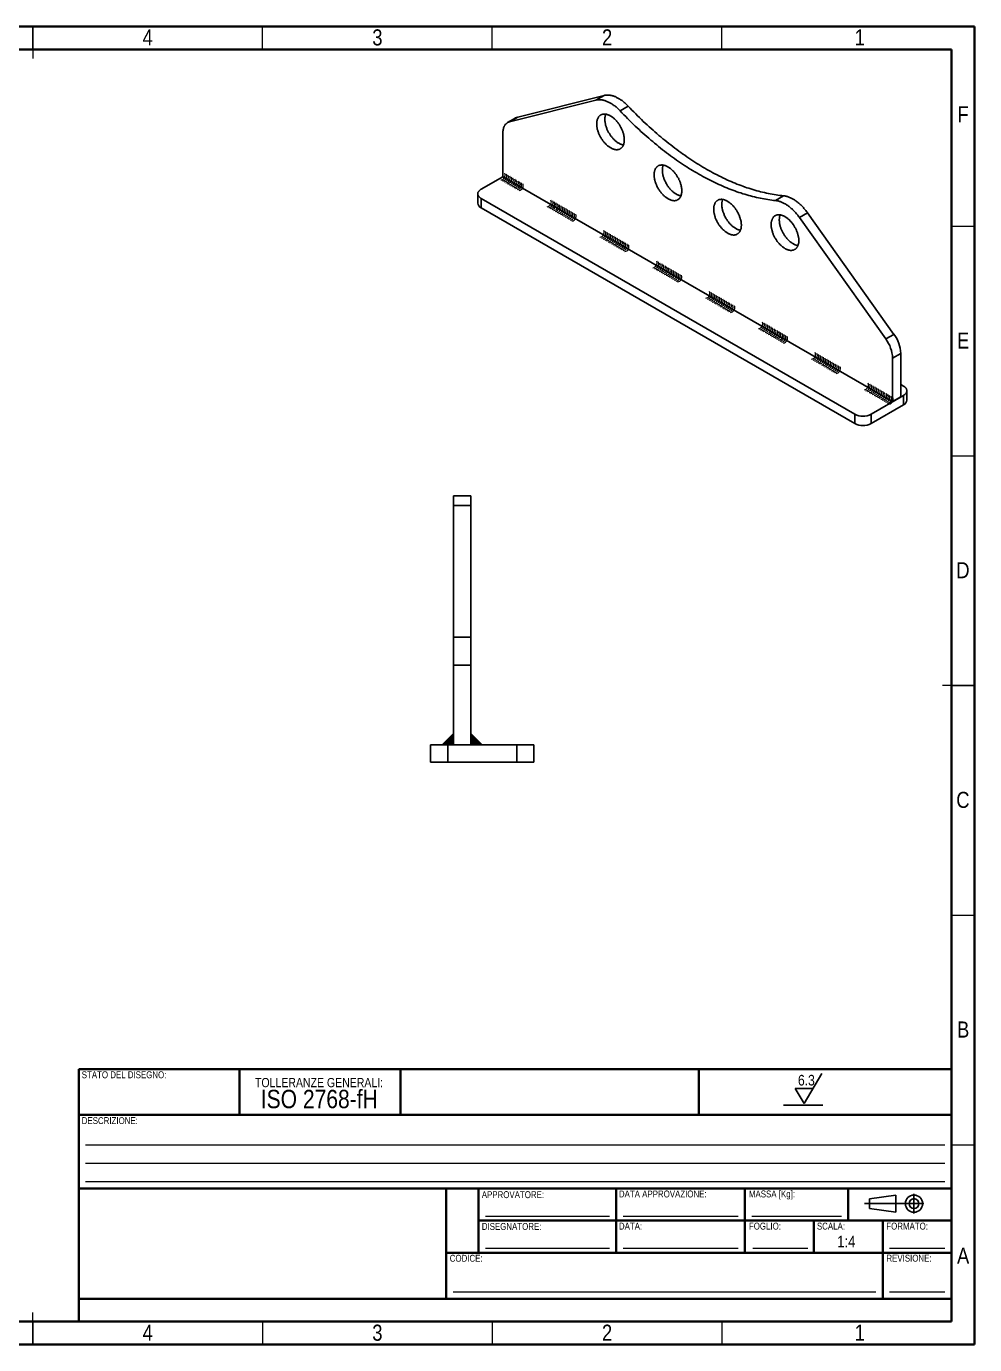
# Model space of a CAD drawing. Header units: millimetres. Extents: x 20 to 1660, y 20 to 1168.
# Drawn here: x 834 to 1660, y 20 to 1168 of the extents above; entities that cross this region are included whole.
import ezdxf

# ---------------------------------------------------------------- set-up
doc = ezdxf.new("R2010")
doc.units = ezdxf.units.MM
doc.header["$LTSCALE"] = 4
doc.header["$PDSIZE"] = -1
doc.linetypes.add('CENTERX2', pattern=[20.32, 12.7, -2.54, 2.54, -2.54])
doc.layers.get('0').update_dxf_attribs({"true_color": 0xffffff})
doc.layers.add('ASSI', color=3, linetype='CENTERX2', true_color=0x00ff00)
doc.layers.add('NOTE', color=7, linetype='Continuous', true_color=0xffffff)
doc.styles.add('textstyle0', font='')
doc.styles.add('textstyle1', font='')
doc.styles.add('textstyle12', font='')
doc.styles.add('textstyle13', font='')
doc.styles.add('textstyle14', font='')
doc.styles.add('textstyle15', font='')
doc.styles.add('textstyle16', font='')
doc.styles.add('textstyle17', font='')
doc.styles.add('textstyle18', font='')
doc.styles.add('textstyle2', font='')
doc.styles.add('textstyle23', font='')
doc.styles.add('textstyle25', font='')
doc.styles.add('textstyle27', font='')
doc.styles.add('textstyle29', font='')
doc.styles.add('textstyle3', font='')
doc.styles.add('textstyle31', font='')
doc.styles.add('textstyle33', font='')
doc.styles.add('textstyle4', font='')
doc.styles.add('textstyle42', font='')
doc.styles.add('textstyle43', font='')
doc.styles.add('textstyle44', font='')
doc.styles.add('textstyle45', font='')
doc.styles.add('textstyle46', font='')
doc.styles.add('textstyle47', font='')
doc.styles.add('textstyle5', font='')
doc.styles.add('textstyle6', font='')
doc.styles.add('textstyle70', font='')
doc.styles.add('textstyle71', font='')
doc.styles.add('textstyle78', font='')
doc.styles.add('textstyle8', font='')
doc.styles.get('textstyle0').set_extended_font_data('ARIALN')
doc.styles.get('textstyle1').set_extended_font_data('ARIALN')
doc.styles.get('textstyle12').set_extended_font_data('ARIALN')
doc.styles.get('textstyle13').set_extended_font_data('ARIALN')
doc.styles.get('textstyle14').set_extended_font_data('ARIALN')
doc.styles.get('textstyle15').set_extended_font_data('ARIALN')
doc.styles.get('textstyle16').set_extended_font_data('ARIALN')
doc.styles.get('textstyle17').set_extended_font_data('ARIALN')
doc.styles.get('textstyle18').set_extended_font_data('ARIALN')
doc.styles.get('textstyle2').set_extended_font_data('ARIALN')
doc.styles.get('textstyle23').set_extended_font_data('ARIALN')
doc.styles.get('textstyle25').set_extended_font_data('ARIALN')
doc.styles.get('textstyle27').set_extended_font_data('ARIALN')
doc.styles.get('textstyle29').set_extended_font_data('ARIALN')
doc.styles.get('textstyle3').set_extended_font_data('ARIALN')
doc.styles.get('textstyle31').set_extended_font_data('ARIALN')
doc.styles.get('textstyle33').set_extended_font_data('ARIALN')
doc.styles.get('textstyle4').set_extended_font_data('ARIALN')
doc.styles.get('textstyle42').set_extended_font_data('ARIALN')
doc.styles.get('textstyle43').set_extended_font_data('ARIALN')
doc.styles.get('textstyle44').set_extended_font_data('ARIALN')
doc.styles.get('textstyle45').set_extended_font_data('ARIALN')
doc.styles.get('textstyle46').set_extended_font_data('ARIALN')
doc.styles.get('textstyle47').set_extended_font_data('ARIALN')
doc.styles.get('textstyle5').set_extended_font_data('ARIALN')
doc.styles.get('textstyle6').set_extended_font_data('ARIALN')
doc.styles.get('textstyle70').set_extended_font_data('ARIALN')
doc.styles.get('textstyle71').set_extended_font_data('ARIALN')
doc.styles.get('textstyle78').set_extended_font_data('ARIALN')
doc.styles.get('textstyle8').set_extended_font_data('ARIALN')

# ---------------------------------------------------------------- blocks, each defined once
blk = doc.blocks.new('SW_NOTE_0')
at = {"layer": 'NOTE', "color": 0, "attachment_point": 2}
for s, insert, char_height, style in [('TOLLERANZE GENERALI:', (54, 10.3), 8, 'textstyle70'), ('ISO 2768-fH', (54.2, 0), 16, 'textstyle71')]:
    blk.add_mtext(s, dxfattribs=dict(at, insert=insert, char_height=char_height, style=style))
blk = doc.blocks.new('SW_NOTE_0_4')
at = {"layer": 'NOTE', "color": 0}
for p, q in [((5.3, -13.1), (20.8, 13.1)), ((5.3, -13.1), (-2.5, 0)), ((13, 0), (-2.5, 0)), ((-12.6, -14.5), (21.7, -14.5))]:
    blk.add_line(p, q, dxfattribs=at)
at = {"layer": 'NOTE', "color": 0, "insert": (0, 11.9), "char_height": 9.2, "attachment_point": 1, "style": 'textstyle78'}
blk.add_mtext('6.3', dxfattribs=at)

msp = doc.modelspace()

# ---------------------------------------------------------------- linework, layer by layer
at = {"color": 7, "linetype": 'Continuous', "lineweight": 35, "true_color": 0xffffff}
for p, q in [((20, 1168), (1660, 1168)), ((1660, 1168), (1660, 20)), ((40, 1148), (1640, 1148)), ((1640, 1148), (1640, 40)), ((880, 260), (1640, 260)), ((880, 260), (880, 40)), ((1020, 260), (1020, 220)), ((1160, 220), (1160, 260)), ((1420, 220), (1420, 260)), ((1640, 40), (1640, 260)), ((880, 220), (1640, 220)), ((880, 156), (1640, 156)), ((1200, 60), (1200, 156)), ((1228, 156), (1228, 100)), ((1348, 156), (1348, 100)), ((1460, 156), (1460, 100)), ((1550, 128), (1550, 156)), ((1228, 128), (1460, 128)), ((1460, 128), (1640, 128)), ((1520, 128), (1520, 100)), ((1580, 128), (1580, 60)), ((1200, 100), (1640, 100)), ((1640, 60), (880, 60)), ((1640, 40), (40, 40)), ((880, 40), (1640, 40)), ((1660, 20), (20, 20))]:
    msp.add_line(p, q, dxfattribs=at)
at = {"color": 7, "linetype": 'Continuous', "lineweight": 18, "true_color": 0xffffff}
for p, q in [((840, 1168), (840, 1140)), ((840, 1148), (840, 1168)), ((1040, 1148), (1040, 1168)), ((1240, 1148), (1240, 1168)), ((1440, 1148), (1440, 1168)), ((1640, 994), (1660, 994)), ((1640, 794), (1660, 794)), ((1660, 594), (1632, 594)), ((1640, 594), (1660, 594)), ((1640, 394), (1660, 394)), ((1640, 194), (1660, 194)), ((840, 20), (840, 48)), ((840, 40), (840, 20)), ((1040, 40), (1040, 20)), ((1240, 40), (1240, 20)), ((1440, 40), (1440, 20))]:
    msp.add_line(p, q, dxfattribs=at)
at = {"color": 7, "linetype": 'Continuous', "lineweight": 25, "true_color": 0xffffff}
for p, q in [((1330.3, 1103.8), (1255.1, 1084.9)), ((1337.4, 1107.8), (1262.2, 1089)), ((1330.3, 1103.8), (1337.4, 1107.8)), ((1351.3, 1094.5), (1358.4, 1098.5)), ((1260.4, 1088.3), (1253.4, 1084.2)), ((1255.1, 1084.9), (1262.2, 1089)), ((1249.2, 1075), (1249.2, 1037.1)), ((1249.2, 1037.1), (1230.4, 1026.2)), ((1249.2, 1037.1), (1588.6, 841.2)), ((1227.4, 1022.2), (1227.4, 1014)), ((1555.6, 830.3), (1230.4, 1018.1)), ((1230.4, 1018.1), (1230.4, 1009.9)), ((1486.6, 1016.4), (1493.7, 1020.4)), ((1230.4, 1009.9), (1555.6, 822.1)), ((1507.5, 1001.5), (1514.6, 1005.6)), ((1507.5, 1001.5), (1582.7, 895.8)), ((1514.6, 1005.6), (1589.8, 899.8)), ((1582.7, 895.8), (1589.8, 899.8)), ((1588.6, 879.1), (1595.7, 883.2)), ((1588.6, 879.1), (1588.6, 841.2)), ((1595.7, 883.2), (1595.7, 845.3)), ((1598.1, 854.8), (1595.7, 856.2)), ((1601, 842.6), (1601, 850.7)), ((1598.1, 846.6), (1569.8, 830.3)), ((1598.1, 838.5), (1569.8, 822.1)), ((1588.6, 841.2), (1595.7, 845.3)), ((1598.1, 838.5), (1598.1, 846.6)), ((1555.6, 822.1), (1555.6, 830.3)), ((1569.8, 830.3), (1569.8, 822.1)), ((1221.3, 759.3), (1206.3, 759.3)), ((1206.3, 750.7), (1206.3, 759.3)), ((1221.3, 750.7), (1221.3, 759.3)), ((1221.3, 750.7), (1206.3, 750.7)), ((1206.3, 750.7), (1206.3, 636.2)), ((1221.3, 750.7), (1221.3, 636.2)), ((1221.3, 636.2), (1206.3, 636.2)), ((1206.3, 611.8), (1206.3, 636.2)), ((1221.3, 611.8), (1221.3, 636.2)), ((1221.3, 611.8), (1206.3, 611.8)), ((1206.3, 611.8), (1206.3, 542.2)), ((1221.3, 611.8), (1221.3, 542.2)), ((1186.3, 527.2), (1186.3, 542.2)), ((1186.3, 542.2), (1201.3, 542.2)), ((1201.3, 542.2), (1201.3, 527.2)), ((1201.3, 542.2), (1261.3, 542.2)), ((1221.3, 542.2), (1206.3, 542.2)), ((1261.3, 527.2), (1261.3, 542.2)), ((1261.3, 542.2), (1276.3, 542.2)), ((1276.3, 542.2), (1276.3, 527.2)), ((1201.3, 527.2), (1186.3, 527.2)), ((1201.3, 527.2), (1261.3, 527.2)), ((1276.3, 527.2), (1261.3, 527.2)), ((1591.5, 150.3), (1568.6, 147.1)), ((1591.5, 150.3), (1591.5, 135.3)), ((1568.6, 147.1), (1568.6, 138.5)), ((1591.5, 135.3), (1568.6, 138.5))]:
    msp.add_line(p, q, dxfattribs=at)
at = {"color": 7, "linetype": 'Continuous', "lineweight": 0, "true_color": 0xffffff}
for p, q in [((1206.3, 552.2), (1196.3, 542.2)), ((1231.3, 542.2), (1221.3, 552.2))]:
    msp.add_line(p, q, dxfattribs=at)
at = {"color": 9, "linetype": 'Continuous', "lineweight": 18, "true_color": 0xbfbfbf}
for p, q in [((886, 194), (1634, 194)), ((886, 178), (1634, 178)), ((886, 162), (1634, 162)), ((1234, 132), (1342, 132)), ((1354, 132), (1454, 132)), ((1466, 132), (1544, 132)), ((1234, 104), (1342, 104)), ((1354, 104), (1454, 104)), ((1466.8, 104), (1514.8, 104)), ((1586, 104), (1634, 104)), ((1206, 66), (1574, 66)), ((1586, 66), (1634, 66))]:
    msp.add_line(p, q, dxfattribs=at)
at = {"color": 7, "linetype": 'Continuous', "lineweight": 25, "true_color": 0xffffff, "flags": 128}
for points in [[(1330.3, 1103.8), (1330.9, 1103.9), (1331.4, 1104), (1331.9, 1104), (1332.4, 1104.1), (1332.9, 1104.1), (1333.5, 1104.1), (1334, 1104.1), (1334.6, 1104.1), (1335.2, 1104), (1335.7, 1103.9), (1336.3, 1103.8), (1336.9, 1103.7), (1337.5, 1103.5), (1338.1, 1103.3), (1338.7, 1103.1), (1339.3, 1102.9), (1339.9, 1102.7), (1340.5, 1102.4), (1341.1, 1102.1), (1341.7, 1101.8), (1342.3, 1101.5), (1342.9, 1101.2), (1343.6, 1100.8), (1344.2, 1100.4), (1344.8, 1100), (1345.4, 1099.6), (1346, 1099.2), (1346.6, 1098.7), (1347.2, 1098.3), (1347.8, 1097.8), (1348.4, 1097.3), (1349, 1096.7), (1349.6, 1096.2), (1350.1, 1095.6), (1350.7, 1095.1), (1351.3, 1094.5)], [(1337.4, 1107.8), (1337.9, 1108), (1338.4, 1108.1), (1339, 1108.1), (1339.5, 1108.2), (1340, 1108.2), (1340.6, 1108.2), (1341.1, 1108.2), (1341.7, 1108.1), (1342.2, 1108.1), (1342.8, 1108), (1343.4, 1107.9), (1344, 1107.7), (1344.6, 1107.6), (1345.2, 1107.4), (1345.8, 1107.2), (1346.4, 1107), (1347, 1106.8), (1347.6, 1106.5), (1348.2, 1106.2), (1348.8, 1105.9), (1349.4, 1105.6), (1350, 1105.3), (1350.6, 1104.9), (1351.2, 1104.5), (1351.8, 1104.1), (1352.5, 1103.7), (1353.1, 1103.3), (1353.7, 1102.8), (1354.3, 1102.3), (1354.9, 1101.8), (1355.5, 1101.3), (1356, 1100.8), (1356.6, 1100.3), (1357.2, 1099.7), (1357.8, 1099.1), (1358.4, 1098.5)], [(1355, 1069.2), (1355, 1069.7), (1355, 1070.3), (1354.9, 1070.8), (1354.9, 1071.4), (1354.8, 1071.9), (1354.7, 1072.5), (1354.6, 1073.1), (1354.5, 1073.6), (1354.3, 1074.2), (1354.2, 1074.8), (1354, 1075.4), (1353.8, 1076), (1353.6, 1076.6), (1353.4, 1077.1), (1353.1, 1077.7), (1352.9, 1078.3), (1352.6, 1078.9), (1352.3, 1079.5), (1352, 1080), (1351.7, 1080.6), (1351.4, 1081.2), (1351.1, 1081.7), (1350.7, 1082.3), (1350.4, 1082.8), (1350, 1083.3), (1349.6, 1083.8), (1349.3, 1084.3), (1348.9, 1084.8), (1348.5, 1085.3), (1348.1, 1085.8), (1347.6, 1086.2), (1347.2, 1086.7), (1346.8, 1087.1), (1346.4, 1087.5), (1345.9, 1087.9), (1345.5, 1088.3), (1345, 1088.6), (1344.6, 1089), (1344.1, 1089.3), (1343.7, 1089.6), (1343.2, 1089.9), (1342.8, 1090.1), (1342.3, 1090.4), (1341.9, 1090.6), (1341.4, 1090.8), (1340.9, 1091), (1340.5, 1091.1), (1340.1, 1091.3), (1339.6, 1091.4), (1339.2, 1091.5), (1338.8, 1091.6), (1338.3, 1091.6), (1337.9, 1091.6), (1337.5, 1091.6), (1337.1, 1091.6), (1336.7, 1091.6), (1336.3, 1091.5), (1336, 1091.4), (1335.6, 1091.3), (1335.2, 1091.2), (1334.9, 1091.1), (1334.6, 1090.9), (1334.2, 1090.7), (1333.9, 1090.5), (1333.6, 1090.3), (1333.4, 1090), (1333.1, 1089.7), (1332.9, 1089.4), (1332.6, 1089.1), (1332.4, 1088.8), (1332.2, 1088.4), (1332, 1088.1), (1331.8, 1087.7), (1331.7, 1087.3), (1331.5, 1086.9), (1331.4, 1086.5), (1331.3, 1086), (1331.2, 1085.5), (1331.1, 1085.1), (1331, 1084.6), (1331, 1084.1), (1331, 1083.6), (1331, 1083.1), (1331, 1082.5), (1331, 1082), (1331, 1081.4), (1331.1, 1080.9), (1331.2, 1080.3), (1331.3, 1079.8), (1331.4, 1079.2), (1331.5, 1078.6), (1331.7, 1078), (1331.8, 1077.4), (1332, 1076.9), (1332.2, 1076.3), (1332.4, 1075.7), (1332.6, 1075.1), (1332.9, 1074.5), (1333.1, 1073.9), (1333.4, 1073.3), (1333.6, 1072.8), (1333.9, 1072.2), (1334.2, 1071.6), (1334.6, 1071.1), (1334.9, 1070.5), (1335.2, 1070), (1335.6, 1069.4), (1336, 1068.9), (1336.3, 1068.4), (1336.7, 1067.9), (1337.1, 1067.4), (1337.5, 1066.9), (1337.9, 1066.5), (1338.3, 1066), (1338.8, 1065.6), (1339.2, 1065.1), (1339.6, 1064.7), (1340.1, 1064.3), (1340.5, 1064), (1340.9, 1063.6), (1341.4, 1063.3), (1341.9, 1063), (1342.3, 1062.7), (1342.8, 1062.4), (1343.2, 1062.1), (1343.7, 1061.9), (1344.1, 1061.6), (1344.6, 1061.4), (1345, 1061.3), (1345.5, 1061.1), (1345.9, 1061), (1346.4, 1060.9), (1346.8, 1060.8), (1347.2, 1060.7), (1347.6, 1060.6), (1348.1, 1060.6), (1348.5, 1060.6), (1348.9, 1060.6), (1349.3, 1060.7), (1349.6, 1060.7), (1350, 1060.8), (1350.4, 1060.9), (1350.7, 1061), (1351.1, 1061.2), (1351.4, 1061.4), (1351.7, 1061.5), (1352, 1061.8), (1352.3, 1062), (1352.6, 1062.2), (1352.9, 1062.5), (1353.1, 1062.8), (1353.4, 1063.1), (1353.6, 1063.4), (1353.8, 1063.8), (1354, 1064.2), (1354.2, 1064.5), (1354.3, 1064.9), (1354.5, 1065.4), (1354.6, 1065.8), (1354.7, 1066.2), (1354.8, 1066.7), (1354.9, 1067.2), (1354.9, 1067.7), (1355, 1068.2), (1355, 1068.7), (1355, 1069.2)], [(1338.8, 1091.6), (1338.7, 1091.4), (1338.6, 1091), (1338.5, 1090.5), (1338.3, 1090.1), (1338.3, 1089.6), (1338.2, 1089.2), (1338.1, 1088.7), (1338.1, 1088.2), (1338, 1087.7), (1338, 1087.1), (1338, 1086.6), (1338.1, 1086.1), (1338.1, 1085.5), (1338.2, 1085), (1338.3, 1084.4), (1338.3, 1083.8), (1338.5, 1083.3), (1338.6, 1082.7), (1338.7, 1082.1), (1338.9, 1081.5), (1339.1, 1080.9), (1339.3, 1080.3), (1339.5, 1079.8), (1339.7, 1079.2), (1339.9, 1078.6), (1340.2, 1078), (1340.4, 1077.4), (1340.7, 1076.8), (1341, 1076.3), (1341.3, 1075.7), (1341.6, 1075.2), (1342, 1074.6), (1342.3, 1074.1), (1342.7, 1073.5), (1343, 1073), (1343.4, 1072.5), (1343.8, 1072), (1344.2, 1071.5), (1344.6, 1071), (1345, 1070.5), (1345.4, 1070.1), (1345.8, 1069.7), (1346.3, 1069.2), (1346.7, 1068.8), (1347.1, 1068.4), (1347.6, 1068.1), (1348, 1067.7), (1348.5, 1067.4), (1348.9, 1067), (1349.4, 1066.7), (1349.8, 1066.5), (1350.3, 1066.2), (1350.7, 1065.9), (1351.2, 1065.7), (1351.6, 1065.5), (1352.1, 1065.3), (1352.5, 1065.2), (1353, 1065), (1353.4, 1064.9), (1353.9, 1064.8), (1354.3, 1064.8)], [(1351.3, 1094.5), (1352.9, 1092.8), (1354.5, 1091.1), (1356.2, 1089.4), (1357.8, 1087.7), (1359.5, 1086.1), (1361.1, 1084.5), (1362.8, 1082.8), (1364.5, 1081.2), (1366.1, 1079.7), (1367.8, 1078.1), (1369.5, 1076.5), (1371.2, 1075), (1372.9, 1073.5), (1374.6, 1072), (1376.3, 1070.5), (1378, 1069), (1379.7, 1067.6), (1381.4, 1066.2), (1383.2, 1064.8), (1384.9, 1063.4), (1386.6, 1062), (1388.3, 1060.6), (1390.1, 1059.3), (1391.8, 1058), (1393.5, 1056.6), (1395.3, 1055.4), (1397, 1054.1), (1398.8, 1052.8), (1400.5, 1051.6), (1402.3, 1050.4), (1404, 1049.2), (1405.8, 1048), (1407.5, 1046.9), (1409.3, 1045.8), (1411, 1044.6), (1412.8, 1043.5), (1414.5, 1042.5), (1416.3, 1041.4), (1418.1, 1040.4), (1419.8, 1039.4), (1421.6, 1038.4), (1423.3, 1037.4), (1425.1, 1036.4), (1426.8, 1035.5), (1428.6, 1034.6), (1430.4, 1033.7), (1432.1, 1032.8), (1433.9, 1032), (1435.6, 1031.2), (1437.4, 1030.3), (1439.1, 1029.6), (1440.8, 1028.8), (1442.6, 1028.1), (1444.3, 1027.3), (1446.1, 1026.6), (1447.8, 1025.9), (1449.5, 1025.3), (1451.3, 1024.7), (1453, 1024), (1454.7, 1023.4), (1456.4, 1022.9), (1458.1, 1022.3), (1459.9, 1021.8), (1461.6, 1021.3), (1463.3, 1020.8), (1465, 1020.3), (1466.7, 1019.9), (1468.4, 1019.5), (1470, 1019.1), (1471.7, 1018.7), (1473.4, 1018.4), (1475.1, 1018), (1476.7, 1017.7), (1478.4, 1017.4), (1480, 1017.2), (1481.7, 1016.9), (1483.3, 1016.7), (1485, 1016.5), (1486.6, 1016.4)], [(1358.4, 1098.5), (1360, 1096.8), (1361.6, 1095.1), (1363.3, 1093.5), (1364.9, 1091.8), (1366.6, 1090.2), (1368.2, 1088.5), (1369.9, 1086.9), (1371.5, 1085.3), (1373.2, 1083.7), (1374.9, 1082.2), (1376.6, 1080.6), (1378.3, 1079.1), (1380, 1077.6), (1381.7, 1076.1), (1383.4, 1074.6), (1385.1, 1073.1), (1386.8, 1071.7), (1388.5, 1070.2), (1390.2, 1068.8), (1391.9, 1067.4), (1393.7, 1066.1), (1395.4, 1064.7), (1397.1, 1063.4), (1398.9, 1062), (1400.6, 1060.7), (1402.4, 1059.4), (1404.1, 1058.2), (1405.8, 1056.9), (1407.6, 1055.7), (1409.3, 1054.5), (1411.1, 1053.3), (1412.8, 1052.1), (1414.6, 1051), (1416.3, 1049.8), (1418.1, 1048.7), (1419.9, 1047.6), (1421.6, 1046.6), (1423.4, 1045.5), (1425.1, 1044.5), (1426.9, 1043.4), (1428.6, 1042.5), (1430.4, 1041.5), (1432.2, 1040.5), (1433.9, 1039.6), (1435.7, 1038.7), (1437.4, 1037.8), (1439.2, 1036.9), (1440.9, 1036.1), (1442.7, 1035.2), (1444.4, 1034.4), (1446.2, 1033.6), (1447.9, 1032.9), (1449.7, 1032.1), (1451.4, 1031.4), (1453.1, 1030.7), (1454.9, 1030), (1456.6, 1029.4), (1458.3, 1028.7), (1460.1, 1028.1), (1461.8, 1027.5), (1463.5, 1027), (1465.2, 1026.4), (1466.9, 1025.9), (1468.6, 1025.4), (1470.3, 1024.9), (1472, 1024.4), (1473.7, 1024), (1475.4, 1023.6), (1477.1, 1023.2), (1478.8, 1022.8), (1480.5, 1022.4), (1482.1, 1022.1), (1483.8, 1021.8), (1485.5, 1021.5), (1487.1, 1021.3), (1488.8, 1021), (1490.4, 1020.8), (1492, 1020.6), (1493.7, 1020.4)], [(1249.2, 1075), (1249.2, 1075.6), (1249.3, 1076.1), (1249.3, 1076.7), (1249.4, 1077.2), (1249.4, 1077.7), (1249.5, 1078.3), (1249.7, 1078.8), (1249.8, 1079.2), (1249.9, 1079.7), (1250.1, 1080.1), (1250.3, 1080.6), (1250.5, 1081), (1250.7, 1081.4), (1250.9, 1081.8), (1251.1, 1082.1), (1251.4, 1082.5), (1251.7, 1082.8), (1252, 1083.1), (1252.3, 1083.4), (1252.6, 1083.6), (1252.9, 1083.9), (1253.2, 1084.1), (1253.6, 1084.3), (1254, 1084.5), (1254.3, 1084.6), (1254.7, 1084.8), (1255.1, 1084.9)], [(1405.1, 1024.8), (1405, 1025.3), (1405, 1025.9), (1405, 1026.4), (1404.9, 1027), (1404.8, 1027.5), (1404.7, 1028.1), (1404.6, 1028.7), (1404.5, 1029.3), (1404.4, 1029.8), (1404.2, 1030.4), (1404, 1031), (1403.8, 1031.6), (1403.6, 1032.2), (1403.4, 1032.8), (1403.2, 1033.4), (1402.9, 1033.9), (1402.6, 1034.5), (1402.4, 1035.1), (1402.1, 1035.7), (1401.8, 1036.2), (1401.4, 1036.8), (1401.1, 1037.3), (1400.8, 1037.9), (1400.4, 1038.4), (1400.1, 1038.9), (1399.7, 1039.5), (1399.3, 1040), (1398.9, 1040.5), (1398.5, 1040.9), (1398.1, 1041.4), (1397.7, 1041.9), (1397.3, 1042.3), (1396.8, 1042.7), (1396.4, 1043.1), (1396, 1043.5), (1395.5, 1043.9), (1395.1, 1044.3), (1394.6, 1044.6), (1394.2, 1044.9), (1393.7, 1045.2), (1393.3, 1045.5), (1392.8, 1045.8), (1392.3, 1046), (1391.9, 1046.2), (1391.4, 1046.4), (1391, 1046.6), (1390.5, 1046.8), (1390.1, 1046.9), (1389.7, 1047), (1389.2, 1047.1), (1388.8, 1047.2), (1388.4, 1047.2), (1388, 1047.3), (1387.6, 1047.3), (1387.2, 1047.2), (1386.8, 1047.2), (1386.4, 1047.1), (1386, 1047.1), (1385.6, 1047), (1385.3, 1046.8), (1384.9, 1046.7), (1384.6, 1046.5), (1384.3, 1046.3), (1384, 1046.1), (1383.7, 1045.9), (1383.4, 1045.6), (1383.1, 1045.4), (1382.9, 1045.1), (1382.7, 1044.8), (1382.4, 1044.4), (1382.2, 1044.1), (1382, 1043.7), (1381.9, 1043.3), (1381.7, 1042.9), (1381.6, 1042.5), (1381.4, 1042.1), (1381.3, 1041.6), (1381.2, 1041.2), (1381.1, 1040.7), (1381.1, 1040.2), (1381, 1039.7), (1381, 1039.2), (1381, 1038.7), (1381, 1038.2), (1381, 1037.6), (1381.1, 1037.1), (1381.1, 1036.5), (1381.2, 1036), (1381.3, 1035.4), (1381.4, 1034.8), (1381.6, 1034.2), (1381.7, 1033.6), (1381.9, 1033.1), (1382, 1032.5), (1382.2, 1031.9), (1382.4, 1031.3), (1382.7, 1030.7), (1382.9, 1030.1), (1383.1, 1029.5), (1383.4, 1029), (1383.7, 1028.4), (1384, 1027.8), (1384.3, 1027.3), (1384.6, 1026.7), (1384.9, 1026.1), (1385.3, 1025.6), (1385.6, 1025.1), (1386, 1024.5), (1386.4, 1024), (1386.8, 1023.5), (1387.2, 1023), (1387.6, 1022.6), (1388, 1022.1), (1388.4, 1021.6), (1388.8, 1021.2), (1389.2, 1020.8), (1389.7, 1020.4), (1390.1, 1020), (1390.5, 1019.6), (1391, 1019.2), (1391.4, 1018.9), (1391.9, 1018.6), (1392.3, 1018.3), (1392.8, 1018), (1393.3, 1017.7), (1393.7, 1017.5), (1394.2, 1017.3), (1394.6, 1017.1), (1395.1, 1016.9), (1395.5, 1016.7), (1396, 1016.6), (1396.4, 1016.5), (1396.8, 1016.4), (1397.3, 1016.3), (1397.7, 1016.3), (1398.1, 1016.2), (1398.5, 1016.2), (1398.9, 1016.2), (1399.3, 1016.3), (1399.7, 1016.3), (1400.1, 1016.4), (1400.4, 1016.5), (1400.8, 1016.7), (1401.1, 1016.8), (1401.4, 1017), (1401.8, 1017.2), (1402.1, 1017.4), (1402.4, 1017.6), (1402.6, 1017.9), (1402.9, 1018.1), (1403.2, 1018.4), (1403.4, 1018.7), (1403.6, 1019.1), (1403.8, 1019.4), (1404, 1019.8), (1404.2, 1020.2), (1404.4, 1020.6), (1404.5, 1021), (1404.6, 1021.4), (1404.7, 1021.9), (1404.8, 1022.3), (1404.9, 1022.8), (1405, 1023.3), (1405, 1023.8), (1405, 1024.3), (1405.1, 1024.8)], [(1388.8, 1047.2), (1388.8, 1047), (1388.6, 1046.6), (1388.5, 1046.2), (1388.4, 1045.7), (1388.3, 1045.3), (1388.2, 1044.8), (1388.2, 1044.3), (1388.1, 1043.8), (1388.1, 1043.3), (1388.1, 1042.8), (1388.1, 1042.2), (1388.1, 1041.7), (1388.2, 1041.2), (1388.2, 1040.6), (1388.3, 1040), (1388.4, 1039.5), (1388.5, 1038.9), (1388.6, 1038.3), (1388.8, 1037.7), (1388.9, 1037.1), (1389.1, 1036.6), (1389.3, 1036), (1389.5, 1035.4), (1389.7, 1034.8), (1390, 1034.2), (1390.2, 1033.6), (1390.5, 1033.1), (1390.8, 1032.5), (1391.1, 1031.9), (1391.4, 1031.3), (1391.7, 1030.8), (1392, 1030.2), (1392.4, 1029.7), (1392.7, 1029.2), (1393.1, 1028.6), (1393.4, 1028.1), (1393.8, 1027.6), (1394.2, 1027.1), (1394.6, 1026.6), (1395, 1026.2), (1395.4, 1025.7), (1395.9, 1025.3), (1396.3, 1024.9), (1396.7, 1024.4), (1397.2, 1024.1), (1397.6, 1023.7), (1398.1, 1023.3), (1398.5, 1023), (1399, 1022.7), (1399.4, 1022.4), (1399.9, 1022.1), (1400.3, 1021.8), (1400.8, 1021.6), (1401.2, 1021.4), (1401.7, 1021.2), (1402.1, 1021), (1402.6, 1020.8), (1403, 1020.7), (1403.5, 1020.6), (1403.9, 1020.5), (1404.3, 1020.4)], [(1230.4, 1026.2), (1230, 1026), (1229.7, 1025.8), (1229.4, 1025.6), (1229.1, 1025.3), (1228.8, 1025.1), (1228.6, 1024.8), (1228.4, 1024.6), (1228.2, 1024.3), (1228, 1024), (1227.8, 1023.8), (1227.7, 1023.5), (1227.6, 1023.2), (1227.5, 1022.9), (1227.5, 1022.6), (1227.4, 1022.3), (1227.4, 1022), (1227.5, 1021.7), (1227.5, 1021.4), (1227.6, 1021.1), (1227.7, 1020.9), (1227.8, 1020.6), (1228, 1020.3), (1228.2, 1020), (1228.4, 1019.8), (1228.6, 1019.5), (1228.8, 1019.2), (1229.1, 1019), (1229.4, 1018.7), (1229.7, 1018.5), (1230, 1018.3), (1230.4, 1018.1)], [(1456.9, 994.9), (1456.9, 995.4), (1456.8, 996), (1456.8, 996.5), (1456.7, 997.1), (1456.6, 997.6), (1456.6, 998.2), (1456.4, 998.8), (1456.3, 999.4), (1456.2, 999.9), (1456, 1000.5), (1455.8, 1001.1), (1455.6, 1001.7), (1455.4, 1002.3), (1455.2, 1002.9), (1455, 1003.5), (1454.7, 1004), (1454.5, 1004.6), (1454.2, 1005.2), (1453.9, 1005.8), (1453.6, 1006.3), (1453.3, 1006.9), (1452.9, 1007.4), (1452.6, 1008), (1452.2, 1008.5), (1451.9, 1009), (1451.5, 1009.6), (1451.1, 1010.1), (1450.7, 1010.6), (1450.3, 1011), (1449.9, 1011.5), (1449.5, 1012), (1449.1, 1012.4), (1448.6, 1012.8), (1448.2, 1013.2), (1447.8, 1013.6), (1447.3, 1014), (1446.9, 1014.3), (1446.4, 1014.7), (1446, 1015), (1445.5, 1015.3), (1445.1, 1015.6), (1444.6, 1015.8), (1444.2, 1016.1), (1443.7, 1016.3), (1443.3, 1016.5), (1442.8, 1016.7), (1442.4, 1016.9), (1441.9, 1017), (1441.5, 1017.1), (1441, 1017.2), (1440.6, 1017.3), (1440.2, 1017.3), (1439.8, 1017.4), (1439.4, 1017.4), (1439, 1017.3), (1438.6, 1017.3), (1438.2, 1017.2), (1437.8, 1017.2), (1437.4, 1017.1), (1437.1, 1016.9), (1436.8, 1016.8), (1436.4, 1016.6), (1436.1, 1016.4), (1435.8, 1016.2), (1435.5, 1016), (1435.2, 1015.7), (1435, 1015.4), (1434.7, 1015.2), (1434.5, 1014.8), (1434.2, 1014.5), (1434, 1014.2), (1433.8, 1013.8), (1433.7, 1013.4), (1433.5, 1013), (1433.4, 1012.6), (1433.2, 1012.2), (1433.1, 1011.7), (1433, 1011.3), (1433, 1010.8), (1432.9, 1010.3), (1432.9, 1009.8), (1432.8, 1009.3), (1432.8, 1008.8), (1432.8, 1008.2), (1432.9, 1007.7), (1432.9, 1007.2), (1433, 1006.6), (1433, 1006), (1433.1, 1005.5), (1433.2, 1004.9), (1433.4, 1004.3), (1433.5, 1003.7), (1433.7, 1003.2), (1433.8, 1002.6), (1434, 1002), (1434.2, 1001.4), (1434.5, 1000.8), (1434.7, 1000.2), (1435, 999.6), (1435.2, 999.1), (1435.5, 998.5), (1435.8, 997.9), (1436.1, 997.3), (1436.4, 996.8), (1436.8, 996.2), (1437.1, 995.7), (1437.4, 995.2), (1437.8, 994.6), (1438.2, 994.1), (1438.6, 993.6), (1439, 993.1), (1439.4, 992.6), (1439.8, 992.2), (1440.2, 991.7), (1440.6, 991.3), (1441, 990.9), (1441.5, 990.5), (1441.9, 990.1), (1442.4, 989.7), (1442.8, 989.3), (1443.3, 989), (1443.7, 988.7), (1444.2, 988.4), (1444.6, 988.1), (1445.1, 987.8), (1445.5, 987.6), (1446, 987.4), (1446.4, 987.2), (1446.9, 987), (1447.3, 986.8), (1447.8, 986.7), (1448.2, 986.6), (1448.6, 986.5), (1449.1, 986.4), (1449.5, 986.4), (1449.9, 986.3), (1450.3, 986.3), (1450.7, 986.3), (1451.1, 986.4), (1451.5, 986.4), (1451.9, 986.5), (1452.2, 986.6), (1452.6, 986.8), (1452.9, 986.9), (1453.3, 987.1), (1453.6, 987.3), (1453.9, 987.5), (1454.2, 987.7), (1454.5, 988), (1454.7, 988.2), (1455, 988.5), (1455.2, 988.8), (1455.4, 989.2), (1455.6, 989.5), (1455.8, 989.9), (1456, 990.3), (1456.2, 990.7), (1456.3, 991.1), (1456.4, 991.5), (1456.6, 992), (1456.6, 992.4), (1456.7, 992.9), (1456.8, 993.4), (1456.8, 993.9), (1456.9, 994.4), (1456.9, 994.9)], [(1440.6, 1017.3), (1440.6, 1017.1), (1440.4, 1016.7), (1440.3, 1016.3), (1440.2, 1015.8), (1440.1, 1015.3), (1440, 1014.9), (1440, 1014.4), (1439.9, 1013.9), (1439.9, 1013.4), (1439.9, 1012.9), (1439.9, 1012.3), (1439.9, 1011.8), (1440, 1011.2), (1440, 1010.7), (1440.1, 1010.1), (1440.2, 1009.6), (1440.3, 1009), (1440.4, 1008.4), (1440.6, 1007.8), (1440.7, 1007.2), (1440.9, 1006.7), (1441.1, 1006.1), (1441.3, 1005.5), (1441.5, 1004.9), (1441.8, 1004.3), (1442, 1003.7), (1442.3, 1003.1), (1442.6, 1002.6), (1442.9, 1002), (1443.2, 1001.4), (1443.5, 1000.9), (1443.8, 1000.3), (1444.2, 999.8), (1444.5, 999.2), (1444.9, 998.7), (1445.3, 998.2), (1445.6, 997.7), (1446, 997.2), (1446.4, 996.7), (1446.8, 996.3), (1447.3, 995.8), (1447.7, 995.4), (1448.1, 994.9), (1448.5, 994.5), (1449, 994.1), (1449.4, 993.8), (1449.9, 993.4), (1450.3, 993.1), (1450.8, 992.8), (1451.2, 992.5), (1451.7, 992.2), (1452.1, 991.9), (1452.6, 991.7), (1453, 991.4), (1453.5, 991.2), (1453.9, 991.1), (1454.4, 990.9), (1454.8, 990.8), (1455.3, 990.7), (1455.7, 990.6), (1456.1, 990.5)], [(1507.5, 1001.5), (1507, 1002.2), (1506.5, 1002.9), (1506, 1003.5), (1505.5, 1004.2), (1504.9, 1004.8), (1504.4, 1005.5), (1503.8, 1006.1), (1503.3, 1006.7), (1502.7, 1007.3), (1502.1, 1007.9), (1501.5, 1008.4), (1501, 1009), (1500.4, 1009.5), (1499.8, 1010), (1499.2, 1010.5), (1498.6, 1011), (1498, 1011.4), (1497.4, 1011.9), (1496.8, 1012.3), (1496.1, 1012.7), (1495.5, 1013.1), (1494.9, 1013.4), (1494.3, 1013.8), (1493.7, 1014.1), (1493.1, 1014.4), (1492.5, 1014.7), (1491.9, 1015), (1491.3, 1015.2), (1490.7, 1015.4), (1490.1, 1015.6), (1489.5, 1015.8), (1488.9, 1016), (1488.3, 1016.1), (1487.7, 1016.2), (1487.2, 1016.3), (1486.6, 1016.4)], [(1514.6, 1005.6), (1514.1, 1006.3), (1513.6, 1006.9), (1513.1, 1007.6), (1512.5, 1008.3), (1512, 1008.9), (1511.4, 1009.5), (1510.9, 1010.2), (1510.3, 1010.8), (1509.8, 1011.4), (1509.2, 1011.9), (1508.6, 1012.5), (1508, 1013), (1507.4, 1013.6), (1506.8, 1014.1), (1506.2, 1014.6), (1505.6, 1015.1), (1505, 1015.5), (1504.4, 1016), (1503.8, 1016.4), (1503.2, 1016.8), (1502.6, 1017.2), (1502, 1017.5), (1501.4, 1017.9), (1500.8, 1018.2), (1500.2, 1018.5), (1499.6, 1018.8), (1498.9, 1019), (1498.3, 1019.3), (1497.7, 1019.5), (1497.1, 1019.7), (1496.6, 1019.9), (1496, 1020), (1495.4, 1020.2), (1494.8, 1020.3), (1494.2, 1020.4), (1493.7, 1020.4)], [(1506.9, 981.5), (1506.9, 982), (1506.9, 982.6), (1506.8, 983.1), (1506.8, 983.7), (1506.7, 984.2), (1506.6, 984.8), (1506.5, 985.4), (1506.4, 985.9), (1506.2, 986.5), (1506.1, 987.1), (1505.9, 987.7), (1505.7, 988.3), (1505.5, 988.9), (1505.3, 989.5), (1505, 990), (1504.8, 990.6), (1504.5, 991.2), (1504.2, 991.8), (1503.9, 992.4), (1503.6, 992.9), (1503.3, 993.5), (1503, 994), (1502.6, 994.6), (1502.3, 995.1), (1501.9, 995.6), (1501.5, 996.2), (1501.2, 996.7), (1500.8, 997.1), (1500.4, 997.6), (1500, 998.1), (1499.5, 998.5), (1499.1, 999), (1498.7, 999.4), (1498.2, 999.8), (1497.8, 1000.2), (1497.4, 1000.6), (1496.9, 1000.9), (1496.5, 1001.3), (1496, 1001.6), (1495.6, 1001.9), (1495.1, 1002.2), (1494.7, 1002.4), (1494.2, 1002.7), (1493.7, 1002.9), (1493.3, 1003.1), (1492.8, 1003.3), (1492.4, 1003.4), (1492, 1003.6), (1491.5, 1003.7), (1491.1, 1003.8), (1490.7, 1003.9), (1490.2, 1003.9), (1489.8, 1003.9), (1489.4, 1004), (1489, 1003.9), (1488.6, 1003.9), (1488.2, 1003.8), (1487.9, 1003.8), (1487.5, 1003.6), (1487.1, 1003.5), (1486.8, 1003.4), (1486.5, 1003.2), (1486.1, 1003), (1485.8, 1002.8), (1485.5, 1002.6), (1485.3, 1002.3), (1485, 1002), (1484.7, 1001.7), (1484.5, 1001.4), (1484.3, 1001.1), (1484.1, 1000.8), (1483.9, 1000.4), (1483.7, 1000), (1483.6, 999.6), (1483.4, 999.2), (1483.3, 998.8), (1483.2, 998.3), (1483.1, 997.9), (1483, 997.4), (1482.9, 996.9), (1482.9, 996.4), (1482.9, 995.9), (1482.9, 995.4), (1482.9, 994.8), (1482.9, 994.3), (1482.9, 993.8), (1483, 993.2), (1483.1, 992.6), (1483.2, 992.1), (1483.3, 991.5), (1483.4, 990.9), (1483.6, 990.3), (1483.7, 989.8), (1483.9, 989.2), (1484.1, 988.6), (1484.3, 988), (1484.5, 987.4), (1484.7, 986.8), (1485, 986.2), (1485.3, 985.7), (1485.5, 985.1), (1485.8, 984.5), (1486.1, 983.9), (1486.5, 983.4), (1486.8, 982.8), (1487.1, 982.3), (1487.5, 981.8), (1487.9, 981.2), (1488.2, 980.7), (1488.6, 980.2), (1489, 979.7), (1489.4, 979.2), (1489.8, 978.8), (1490.2, 978.3), (1490.7, 977.9), (1491.1, 977.5), (1491.5, 977.1), (1492, 976.7), (1492.4, 976.3), (1492.8, 975.9), (1493.3, 975.6), (1493.7, 975.3), (1494.2, 975), (1494.7, 974.7), (1495.1, 974.4), (1495.6, 974.2), (1496, 974), (1496.5, 973.8), (1496.9, 973.6), (1497.4, 973.4), (1497.8, 973.3), (1498.2, 973.2), (1498.7, 973.1), (1499.1, 973), (1499.5, 972.9), (1500, 972.9), (1500.4, 972.9), (1500.8, 972.9), (1501.2, 973), (1501.5, 973), (1501.9, 973.1), (1502.3, 973.2), (1502.6, 973.3), (1503, 973.5), (1503.3, 973.7), (1503.6, 973.9), (1503.9, 974.1), (1504.2, 974.3), (1504.5, 974.6), (1504.8, 974.8), (1505, 975.1), (1505.3, 975.4), (1505.5, 975.8), (1505.7, 976.1), (1505.9, 976.5), (1506.1, 976.9), (1506.2, 977.3), (1506.4, 977.7), (1506.5, 978.1), (1506.6, 978.5), (1506.7, 979), (1506.8, 979.5), (1506.8, 980), (1506.9, 980.5), (1506.9, 981), (1506.9, 981.5)], [(1490.7, 1003.9), (1490.6, 1003.7), (1490.5, 1003.3), (1490.4, 1002.8), (1490.2, 1002.4), (1490.1, 1001.9), (1490.1, 1001.5), (1490, 1001), (1490, 1000.5), (1489.9, 1000), (1489.9, 999.5), (1489.9, 998.9), (1490, 998.4), (1490, 997.8), (1490.1, 997.3), (1490.1, 996.7), (1490.2, 996.2), (1490.4, 995.6), (1490.5, 995), (1490.6, 994.4), (1490.8, 993.8), (1491, 993.2), (1491.2, 992.7), (1491.4, 992.1), (1491.6, 991.5), (1491.8, 990.9), (1492.1, 990.3), (1492.3, 989.7), (1492.6, 989.2), (1492.9, 988.6), (1493.2, 988), (1493.5, 987.5), (1493.9, 986.9), (1494.2, 986.4), (1494.6, 985.8), (1494.9, 985.3), (1495.3, 984.8), (1495.7, 984.3), (1496.1, 983.8), (1496.5, 983.3), (1496.9, 982.9), (1497.3, 982.4), (1497.7, 982), (1498.2, 981.5), (1498.6, 981.1), (1499, 980.7), (1499.5, 980.4), (1499.9, 980), (1500.4, 979.7), (1500.8, 979.4), (1501.3, 979), (1501.7, 978.8), (1502.2, 978.5), (1502.6, 978.3), (1503.1, 978), (1503.5, 977.8), (1504, 977.7), (1504.4, 977.5), (1504.9, 977.4), (1505.3, 977.2), (1505.8, 977.2), (1506.1, 977.1)], [(1598.1, 846.6), (1598.4, 846.9), (1598.7, 847.1), (1599.1, 847.3), (1599.3, 847.5), (1599.6, 847.8), (1599.9, 848), (1600.1, 848.3), (1600.3, 848.6), (1600.5, 848.9), (1600.6, 849.1), (1600.7, 849.4), (1600.8, 849.7), (1600.9, 850), (1601, 850.3), (1601, 850.6), (1601, 850.9), (1601, 851.2), (1600.9, 851.5), (1600.8, 851.7), (1600.7, 852), (1600.6, 852.3), (1600.5, 852.6), (1600.3, 852.9), (1600.1, 853.1), (1599.9, 853.4), (1599.6, 853.6), (1599.3, 853.9), (1599.1, 854.1), (1598.7, 854.4), (1598.4, 854.6), (1598.1, 854.8)]]:
    msp.add_lwpolyline(points, dxfattribs=at)
at = {"color": 7, "linetype": 'Continuous', "lineweight": 25, "true_color": 0xffffff}
for radius in [7.48, 4.32]:
    msp.add_circle((1607.2, 142.8), radius, dxfattribs=at)
for centre, radius, start, end in [((1263.8, 1082.3), 6.83, 103.9687, 119.9119), ((1232.4, 1014.5), 5, 185.5173, 245.8029), ((1558.4, 877.8), 30.2, 2.4703, 36.4949), ((1565.5, 881.9), 30.2, 2.4703, 36.4949), ((1596, 843), 5, 294.1971, 354.4827), ((1562.7, 843.9), 15.4, 242.5741, 297.4259), ((1562.7, 835.8), 15.4, 242.5741, 297.4259)]:
    msp.add_arc(centre, radius, start, end, dxfattribs=at)
at = {"color": 7, "linetype": 'Continuous', "lineweight": 0, "true_color": 0xffffff}
for centre in [(1247.1, 1038.4), (1248.5, 1037.6), (1249.9, 1036.7), (1251.4, 1035.9), (1252.8, 1035.1), (1254.2, 1034.2), (1255.7, 1033.4), (1257.1, 1032.6), (1258.6, 1031.7), (1260, 1030.9), (1261.4, 1030.1), (1262.9, 1029.3), (1287.3, 1015.1), (1288.8, 1014.3), (1290.2, 1013.5), (1291.6, 1012.7), (1293.1, 1011.8), (1294.5, 1011), (1295.9, 1010.2), (1297.4, 1009.3), (1298.8, 1008.5), (1300.3, 1007.7), (1301.7, 1006.8), (1303.1, 1006), (1304.6, 1005.2), (1306, 1004.4), (1307.5, 1003.5), (1308.9, 1002.7), (1333.3, 988.6), (1334.8, 987.7), (1336.2, 986.9), (1337.7, 986.1), (1339.1, 985.3), (1340.5, 984.4), (1342, 983.6), (1343.4, 982.8), (1344.8, 981.9), (1346.3, 981.1), (1347.7, 980.3), (1349.2, 979.4), (1350.6, 978.6), (1352, 977.8), (1353.5, 977), (1354.9, 976.1), (1379.4, 962), (1380.8, 961.2), (1382.2, 960.3), (1383.7, 959.5), (1385.1, 958.7), (1386.6, 957.9), (1388, 957), (1389.4, 956.2), (1390.9, 955.4), (1392.3, 954.5), (1393.7, 953.7), (1395.2, 952.9), (1396.6, 952), (1398.1, 951.2), (1399.5, 950.4), (1400.9, 949.6), (1425.4, 935.4), (1426.8, 934.6), (1428.3, 933.8), (1429.7, 933), (1431.1, 932.1), (1432.6, 931.3), (1434, 930.5), (1435.5, 929.6), (1436.9, 928.8), (1438.3, 928), (1439.8, 927.1), (1441.2, 926.3), (1442.6, 925.5), (1444.1, 924.6), (1445.5, 923.8), (1447, 923), (1471.4, 908.9), (1472.8, 908), (1474.3, 907.2), (1475.7, 906.4), (1477.2, 905.6), (1478.6, 904.7), (1480, 903.9), (1481.5, 903.1), (1482.9, 902.2), (1484.4, 901.4), (1485.8, 900.6), (1487.2, 899.7), (1488.7, 898.9), (1490.1, 898.1), (1491.5, 897.2), (1493, 896.4), (1517.4, 882.3), (1518.9, 881.5), (1520.3, 880.6), (1521.7, 879.8), (1523.2, 879), (1524.6, 878.2), (1526.1, 877.3), (1527.5, 876.5), (1528.9, 875.7), (1530.4, 874.8), (1531.8, 874), (1533.2, 873.2), (1534.7, 872.3), (1536.1, 871.5), (1537.6, 870.7), (1539, 869.9), (1563.5, 855.7), (1564.9, 854.9), (1566.3, 854.1), (1567.8, 853.2), (1569.2, 852.4), (1570.6, 851.6), (1572.1, 850.8), (1573.5, 849.9), (1575, 849.1), (1576.4, 848.3), (1577.8, 847.4), (1579.3, 846.6), (1580.7, 845.8), (1582.1, 844.9), (1583.6, 844.1), (1585, 843.3)]:
    msp.add_arc(centre, 4.18, 277.0388, 22.9665, dxfattribs=at)
at = {"color": 7, "linetype": 'Continuous', "lineweight": 18, "true_color": 0xffffff}
msp.add_point((1607.2, 142.8), dxfattribs=at)
at = {"color": 7, "linetype": 'Continuous', "lineweight": 0, "true_color": 0xffffff}
for points in [[(1206.3, 552.2), (1206.3, 542.2), (1196.3, 542.2)], [(1231.3, 542.2), (1221.3, 542.2), (1221.3, 552.2)]]:
    msp.add_solid(points, dxfattribs=at)
at = {"layer": 'ASSI'}
for p, q in [((1607.2, 134.3), (1607.2, 151.4)), ((1564.2, 142.8), (1615.9, 142.8)), ((1566.2, 142.8), (1615.9, 142.8))]:
    msp.add_line(p, q, dxfattribs=at)

# ---------------------------------------------------------------- block references
at = {"layer": 'NOTE'}
for name, p in [('SW_NOTE_0_4', (1506.2, 243)), ('SW_NOTE_0', (1035.2, 241.9))]:
    msp.add_blockref(name, p, dxfattribs=at)

# ---------------------------------------------------------------- texts
for s, insert, char_height, attachment_point, style in [('4', (940, 1165.4), 14, 2, 'textstyle5'), ('3', (1140, 1165.4), 14, 2, 'textstyle3'), ('2', (1340, 1165.4), 14, 2, 'textstyle1'), ('1', (1560, 1165.4), 14, 2, 'textstyle0'), ('F', (1650, 1098.4), 14, 2, 'textstyle23'), ('E', (1650, 901.4), 14, 2, 'textstyle25'), ('D', (1649.8, 701.4), 14, 2, 'textstyle27'), ('C', (1649.8, 501.4), 14, 2, 'textstyle29'), ('B', (1650, 301.4), 14, 2, 'textstyle31'), ('STATO DEL DISEGNO:', (882.6, 258), 6, 1, 'textstyle13'), ('DESCRIZIONE:', (882.6, 218.1), 6, 1, 'textstyle12'), ('APPROVATORE:', (1230.9, 153.6), 6, 1, 'textstyle17'), ('DATA APPROVAZIONE:', (1350.3, 154.2), 6, 1, 'textstyle16'), ('MASSA [Kg]:', (1463.5, 154.2), 6, 1, 'textstyle45'), ('DISEGNATORE:', (1230.9, 125.9), 6, 1, 'textstyle15'), ('DATA:', (1350.3, 126.2), 6, 1, 'textstyle14'), ('FOGLIO:', (1463.5, 126.2), 6, 1, 'textstyle18'), ('SCALA:', (1522.7, 126.2), 6, 1, 'textstyle44'), ('1:4', (1548.3, 114.8), 10, 2, 'textstyle46'), ('FORMATO:', (1583.1, 126.2), 6, 1, 'textstyle42'), ('A', (1650, 104.4), 14, 2, 'textstyle33'), ('CODICE:', (1203, 98.2), 6, 1, 'textstyle43'), ('REVISIONE:', (1583.2, 98.3), 6, 1, 'textstyle47'), ('4', (940, 37.4), 14, 2, 'textstyle8'), ('3', (1140, 37.4), 14, 2, 'textstyle6'), ('2', (1340, 37.4), 14, 2, 'textstyle4'), ('1', (1560, 37.4), 14, 2, 'textstyle2')]:
    msp.add_mtext(s, dxfattribs=dict(at, insert=insert, char_height=char_height, attachment_point=attachment_point, style=style))

doc.saveas('drawing.dxf')
